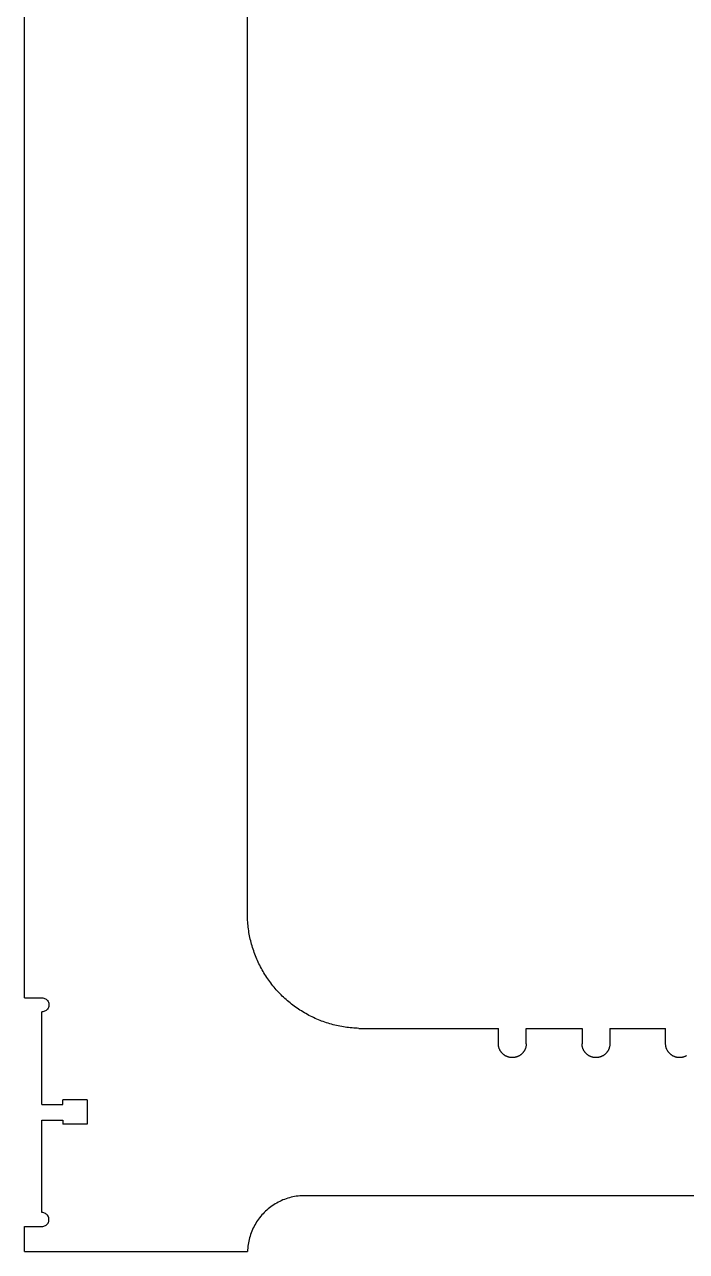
# Model space of a CAD drawing. Extents: x -100 to 100, y -46 to 46.
# Drawn here: x -48.5 to -36.62, y -45.92 to -23.92 of the extents above; entities that cross this region are included whole.
import ezdxf

# ---------------------------------------------------------------- set-up
doc = ezdxf.new("R2010")
doc.units = 0
doc.header["$MEASUREMENT"] = 0
doc.layers.get('0').update_dxf_attribs({"linetype": 'CONTINUOUS'})

msp = doc.modelspace()

# ---------------------------------------------------------------- linework, layer by layer
for p, q in [((-44.498, -39.917), (-44.498, -7.917)), ((-48.497, -41.37), (-48.497, -9.718)), ((-44.497, -39.948), (-44.498, -39.917)), ((-44.495, -39.979), (-44.497, -39.948)), ((-44.493, -40.01), (-44.495, -39.979)), ((-44.491, -40.041), (-44.493, -40.01)), ((-44.488, -40.072), (-44.491, -40.041)), ((-44.484, -40.103), (-44.488, -40.072)), ((-44.48, -40.134), (-44.484, -40.103)), ((-44.476, -40.165), (-44.48, -40.134)), ((-44.471, -40.196), (-44.476, -40.165)), ((-44.466, -40.227), (-44.471, -40.196)), ((-44.46, -40.257), (-44.466, -40.227)), ((-44.454, -40.288), (-44.46, -40.257)), ((-44.447, -40.318), (-44.454, -40.288)), ((-44.44, -40.349), (-44.447, -40.318)), ((-44.432, -40.379), (-44.44, -40.349)), ((-44.424, -40.409), (-44.432, -40.379)), ((-44.415, -40.439), (-44.424, -40.409)), ((-44.406, -40.469), (-44.415, -40.439)), ((-44.397, -40.499), (-44.406, -40.469)), ((-44.387, -40.528), (-44.397, -40.499)), ((-44.377, -40.558), (-44.387, -40.528)), ((-44.366, -40.587), (-44.377, -40.558)), ((-44.355, -40.616), (-44.366, -40.587)), ((-44.343, -40.645), (-44.355, -40.616)), ((-44.331, -40.673), (-44.343, -40.645)), ((-44.318, -40.702), (-44.331, -40.673)), ((-44.305, -40.73), (-44.318, -40.702)), ((-44.292, -40.759), (-44.305, -40.73)), ((-44.278, -40.786), (-44.292, -40.759)), ((-44.264, -40.814), (-44.278, -40.786)), ((-44.249, -40.842), (-44.264, -40.814)), ((-44.234, -40.869), (-44.249, -40.842)), ((-44.219, -40.896), (-44.234, -40.869)), ((-44.203, -40.923), (-44.219, -40.896)), ((-44.186, -40.949), (-44.203, -40.923)), ((-44.17, -40.976), (-44.186, -40.949)), ((-44.152, -41.002), (-44.17, -40.976)), ((-44.135, -41.028), (-44.152, -41.002)), ((-44.117, -41.053), (-44.135, -41.028)), ((-44.099, -41.078), (-44.117, -41.053)), ((-44.08, -41.103), (-44.099, -41.078)), ((-44.061, -41.128), (-44.08, -41.103)), ((-44.042, -41.152), (-44.061, -41.128)), ((-44.022, -41.177), (-44.042, -41.152)), ((-44.002, -41.2), (-44.022, -41.177)), ((-43.981, -41.224), (-44.002, -41.2)), ((-43.96, -41.247), (-43.981, -41.224)), ((-43.939, -41.27), (-43.96, -41.247)), ((-43.918, -41.292), (-43.939, -41.27)), ((-43.896, -41.315), (-43.918, -41.292)), ((-43.874, -41.337), (-43.896, -41.315)), ((-43.851, -41.358), (-43.874, -41.337)), ((-43.828, -41.379), (-43.851, -41.358)), ((-48.497, -41.37), (-48.184, -41.37)), ((-48.184, -41.37), (-48.168, -41.371)), ((-48.168, -41.371), (-48.152, -41.374)), ((-48.152, -41.374), (-48.137, -41.379)), ((-48.137, -41.379), (-48.122, -41.387)), ((-48.122, -41.387), (-48.108, -41.396)), ((-48.108, -41.396), (-48.096, -41.407)), ((-48.096, -41.407), (-48.085, -41.419)), ((-48.085, -41.571), (-48.096, -41.583)), ((-48.085, -41.419), (-48.076, -41.432)), ((-48.076, -41.557), (-48.085, -41.571)), ((-48.076, -41.432), (-48.069, -41.447)), ((-48.069, -41.543), (-48.076, -41.557)), ((-48.069, -41.447), (-48.064, -41.463)), ((-48.064, -41.527), (-48.069, -41.543)), ((-48.064, -41.463), (-48.061, -41.479)), ((-48.061, -41.511), (-48.064, -41.527)), ((-48.061, -41.479), (-48.059, -41.495)), ((-48.059, -41.495), (-48.061, -41.511)), ((-43.805, -41.4), (-43.828, -41.379)), ((-43.782, -41.421), (-43.805, -41.4)), ((-43.758, -41.441), (-43.782, -41.421)), ((-43.734, -41.461), (-43.758, -41.441)), ((-43.709, -41.48), (-43.734, -41.461)), ((-43.685, -41.499), (-43.709, -41.48)), ((-43.66, -41.518), (-43.685, -41.499)), ((-43.634, -41.536), (-43.66, -41.518)), ((-43.609, -41.554), (-43.634, -41.536)), ((-43.583, -41.571), (-43.609, -41.554)), ((-43.557, -41.588), (-43.583, -41.571)), ((-48.168, -41.619), (-48.184, -41.62)), ((-48.184, -43.279), (-48.184, -41.62)), ((-48.152, -41.616), (-48.168, -41.619)), ((-48.137, -41.61), (-48.152, -41.616)), ((-48.122, -41.603), (-48.137, -41.61)), ((-48.108, -41.594), (-48.122, -41.603)), ((-48.096, -41.583), (-48.108, -41.594)), ((-43.531, -41.605), (-43.557, -41.588)), ((-43.504, -41.621), (-43.531, -41.605)), ((-43.477, -41.637), (-43.504, -41.621)), ((-43.45, -41.653), (-43.477, -41.637)), ((-43.423, -41.668), (-43.45, -41.653)), ((-43.395, -41.683), (-43.423, -41.668)), ((-43.368, -41.697), (-43.395, -41.683)), ((-43.34, -41.711), (-43.368, -41.697)), ((-43.312, -41.724), (-43.34, -41.711)), ((-43.283, -41.737), (-43.312, -41.724)), ((-43.255, -41.75), (-43.283, -41.737)), ((-43.226, -41.762), (-43.255, -41.75)), ((-43.197, -41.773), (-43.226, -41.762)), ((-43.168, -41.785), (-43.197, -41.773)), ((-43.139, -41.796), (-43.168, -41.785)), ((-43.109, -41.806), (-43.139, -41.796)), ((-43.08, -41.816), (-43.109, -41.806)), ((-43.05, -41.825), (-43.08, -41.816)), ((-43.02, -41.834), (-43.05, -41.825)), ((-42.99, -41.843), (-43.02, -41.834)), ((-42.96, -41.851), (-42.99, -41.843)), ((-42.93, -41.859), (-42.96, -41.851)), ((-42.9, -41.866), (-42.93, -41.859)), ((-42.869, -41.873), (-42.9, -41.866)), ((-42.839, -41.879), (-42.869, -41.873)), ((-42.808, -41.885), (-42.839, -41.879)), ((-42.777, -41.89), (-42.808, -41.885)), ((-42.746, -41.895), (-42.777, -41.89)), ((-42.716, -41.899), (-42.746, -41.895)), ((-42.685, -41.903), (-42.716, -41.899)), ((-42.654, -41.907), (-42.685, -41.903)), ((-42.623, -41.91), (-42.654, -41.907)), ((-42.591, -41.912), (-42.623, -41.91)), ((-42.56, -41.914), (-42.591, -41.912)), ((-42.529, -41.916), (-42.56, -41.914)), ((-42.498, -41.917), (-42.529, -41.916)), ((-42.498, -41.917), (-39.998, -41.917)), ((-39.998, -42.192), (-39.998, -41.917)), ((-39.498, -41.917), (-38.498, -41.917)), ((-39.498, -42.192), (-39.498, -41.917)), ((-38.498, -41.917), (-38.498, -42.192)), ((-37.998, -41.917), (-36.998, -41.917)), ((-37.998, -41.917), (-37.998, -42.192)), ((-36.998, -42.192), (-36.998, -41.917)), ((-39.998, -42.2), (-39.998, -42.192)), ((-39.998, -42.208), (-39.998, -42.2)), ((-39.997, -42.215), (-39.998, -42.208)), ((-39.996, -42.223), (-39.997, -42.215)), ((-39.995, -42.231), (-39.996, -42.223)), ((-39.994, -42.239), (-39.995, -42.231)), ((-39.992, -42.246), (-39.994, -42.239)), ((-39.503, -42.239), (-39.504, -42.246)), ((-39.501, -42.231), (-39.503, -42.239)), ((-39.5, -42.223), (-39.501, -42.231)), ((-39.499, -42.215), (-39.5, -42.223)), ((-39.498, -42.2), (-39.499, -42.208)), ((-39.499, -42.208), (-39.499, -42.215)), ((-39.498, -42.192), (-39.498, -42.2)), ((-38.498, -42.2), (-38.498, -42.192)), ((-38.498, -42.208), (-38.498, -42.2)), ((-38.497, -42.215), (-38.498, -42.208)), ((-38.496, -42.223), (-38.497, -42.215)), ((-38.495, -42.231), (-38.496, -42.223)), ((-38.494, -42.239), (-38.495, -42.231)), ((-38.492, -42.246), (-38.494, -42.239)), ((-38.003, -42.239), (-38.004, -42.246)), ((-38.001, -42.231), (-38.003, -42.239)), ((-38, -42.223), (-38.001, -42.231)), ((-37.999, -42.215), (-38, -42.223)), ((-37.998, -42.2), (-37.999, -42.208)), ((-37.999, -42.208), (-37.999, -42.215)), ((-37.998, -42.192), (-37.998, -42.2)), ((-36.998, -42.2), (-36.998, -42.192)), ((-36.998, -42.208), (-36.998, -42.2)), ((-36.997, -42.215), (-36.998, -42.208)), ((-36.996, -42.223), (-36.997, -42.215)), ((-36.995, -42.231), (-36.996, -42.223)), ((-36.994, -42.239), (-36.995, -42.231)), ((-36.992, -42.246), (-36.994, -42.239)), ((-39.99, -42.254), (-39.992, -42.246)), ((-39.988, -42.262), (-39.99, -42.254)), ((-39.986, -42.269), (-39.988, -42.262)), ((-39.983, -42.277), (-39.986, -42.269)), ((-39.981, -42.284), (-39.983, -42.277)), ((-39.978, -42.291), (-39.981, -42.284)), ((-39.974, -42.298), (-39.978, -42.291)), ((-39.971, -42.305), (-39.974, -42.298)), ((-39.967, -42.312), (-39.971, -42.305)), ((-39.963, -42.319), (-39.967, -42.312)), ((-39.959, -42.326), (-39.963, -42.319)), ((-39.955, -42.332), (-39.959, -42.326)), ((-39.95, -42.339), (-39.955, -42.332)), ((-39.946, -42.345), (-39.95, -42.339)), ((-39.941, -42.351), (-39.946, -42.345)), ((-39.936, -42.357), (-39.941, -42.351)), ((-39.93, -42.363), (-39.936, -42.357)), ((-39.925, -42.369), (-39.93, -42.363)), ((-39.919, -42.374), (-39.925, -42.369)), ((-39.913, -42.379), (-39.919, -42.374)), ((-39.907, -42.385), (-39.913, -42.379)), ((-39.901, -42.389), (-39.907, -42.385)), ((-39.895, -42.394), (-39.901, -42.389)), ((-39.889, -42.399), (-39.895, -42.394)), ((-39.882, -42.403), (-39.889, -42.399)), ((-39.875, -42.407), (-39.882, -42.403)), ((-39.869, -42.411), (-39.875, -42.407)), ((-39.862, -42.415), (-39.869, -42.411)), ((-39.855, -42.418), (-39.862, -42.415)), ((-39.847, -42.421), (-39.855, -42.418)), ((-39.84, -42.424), (-39.847, -42.421)), ((-39.833, -42.427), (-39.84, -42.424)), ((-39.825, -42.43), (-39.833, -42.427)), ((-39.818, -42.432), (-39.825, -42.43)), ((-39.81, -42.434), (-39.818, -42.432)), ((-39.803, -42.436), (-39.81, -42.434)), ((-39.795, -42.437), (-39.803, -42.436)), ((-39.787, -42.439), (-39.795, -42.437)), ((-39.779, -42.44), (-39.787, -42.439)), ((-39.772, -42.441), (-39.779, -42.44)), ((-39.764, -42.441), (-39.772, -42.441)), ((-39.756, -42.442), (-39.764, -42.441)), ((-39.748, -42.442), (-39.756, -42.442)), ((-39.74, -42.442), (-39.748, -42.442)), ((-39.732, -42.441), (-39.74, -42.442)), ((-39.725, -42.441), (-39.732, -42.441)), ((-39.717, -42.44), (-39.725, -42.441)), ((-39.709, -42.439), (-39.717, -42.44)), ((-39.701, -42.437), (-39.709, -42.439)), ((-39.694, -42.436), (-39.701, -42.437)), ((-39.686, -42.434), (-39.694, -42.436)), ((-39.678, -42.432), (-39.686, -42.434)), ((-39.671, -42.43), (-39.678, -42.432)), ((-39.663, -42.427), (-39.671, -42.43)), ((-39.656, -42.424), (-39.663, -42.427)), ((-39.649, -42.421), (-39.656, -42.424)), ((-39.642, -42.418), (-39.649, -42.421)), ((-39.635, -42.415), (-39.642, -42.418)), ((-39.628, -42.411), (-39.635, -42.415)), ((-39.621, -42.407), (-39.628, -42.411)), ((-39.614, -42.403), (-39.621, -42.407)), ((-39.608, -42.399), (-39.614, -42.403)), ((-39.601, -42.394), (-39.608, -42.399)), ((-39.595, -42.389), (-39.601, -42.394)), ((-39.589, -42.385), (-39.595, -42.389)), ((-39.583, -42.379), (-39.589, -42.385)), ((-39.577, -42.374), (-39.583, -42.379)), ((-39.571, -42.369), (-39.577, -42.374)), ((-39.566, -42.363), (-39.571, -42.369)), ((-39.561, -42.357), (-39.566, -42.363)), ((-39.555, -42.351), (-39.561, -42.357)), ((-39.551, -42.345), (-39.555, -42.351)), ((-39.546, -42.339), (-39.551, -42.345)), ((-39.541, -42.332), (-39.546, -42.339)), ((-39.537, -42.326), (-39.541, -42.332)), ((-39.533, -42.319), (-39.537, -42.326)), ((-39.529, -42.312), (-39.533, -42.319)), ((-39.525, -42.305), (-39.529, -42.312)), ((-39.522, -42.298), (-39.525, -42.305)), ((-39.519, -42.291), (-39.522, -42.298)), ((-39.516, -42.284), (-39.519, -42.291)), ((-39.513, -42.277), (-39.516, -42.284)), ((-39.51, -42.269), (-39.513, -42.277)), ((-39.508, -42.262), (-39.51, -42.269)), ((-39.506, -42.254), (-39.508, -42.262)), ((-39.504, -42.246), (-39.506, -42.254)), ((-38.49, -42.254), (-38.492, -42.246)), ((-38.488, -42.262), (-38.49, -42.254)), ((-38.486, -42.269), (-38.488, -42.262)), ((-38.483, -42.277), (-38.486, -42.269)), ((-38.481, -42.284), (-38.483, -42.277)), ((-38.478, -42.291), (-38.481, -42.284)), ((-38.474, -42.298), (-38.478, -42.291)), ((-38.471, -42.305), (-38.474, -42.298)), ((-38.467, -42.312), (-38.471, -42.305)), ((-38.463, -42.319), (-38.467, -42.312)), ((-38.459, -42.326), (-38.463, -42.319)), ((-38.455, -42.332), (-38.459, -42.326)), ((-38.45, -42.339), (-38.455, -42.332)), ((-38.446, -42.345), (-38.45, -42.339)), ((-38.441, -42.351), (-38.446, -42.345)), ((-38.436, -42.357), (-38.441, -42.351)), ((-38.43, -42.363), (-38.436, -42.357)), ((-38.425, -42.369), (-38.43, -42.363)), ((-38.419, -42.374), (-38.425, -42.369)), ((-38.413, -42.379), (-38.419, -42.374)), ((-38.407, -42.385), (-38.413, -42.379)), ((-38.401, -42.389), (-38.407, -42.385)), ((-38.395, -42.394), (-38.401, -42.389)), ((-38.389, -42.399), (-38.395, -42.394)), ((-38.382, -42.403), (-38.389, -42.399)), ((-38.375, -42.407), (-38.382, -42.403)), ((-38.369, -42.411), (-38.375, -42.407)), ((-38.362, -42.415), (-38.369, -42.411)), ((-38.355, -42.418), (-38.362, -42.415)), ((-38.347, -42.421), (-38.355, -42.418)), ((-38.34, -42.424), (-38.347, -42.421)), ((-38.333, -42.427), (-38.34, -42.424)), ((-38.325, -42.43), (-38.333, -42.427)), ((-38.318, -42.432), (-38.325, -42.43)), ((-38.31, -42.434), (-38.318, -42.432)), ((-38.303, -42.436), (-38.31, -42.434)), ((-38.295, -42.437), (-38.303, -42.436)), ((-38.287, -42.439), (-38.295, -42.437)), ((-38.279, -42.44), (-38.287, -42.439)), ((-38.272, -42.441), (-38.279, -42.44)), ((-38.264, -42.441), (-38.272, -42.441)), ((-38.256, -42.442), (-38.264, -42.441)), ((-38.248, -42.442), (-38.256, -42.442)), ((-38.24, -42.442), (-38.248, -42.442)), ((-38.232, -42.441), (-38.24, -42.442)), ((-38.225, -42.441), (-38.232, -42.441)), ((-38.217, -42.44), (-38.225, -42.441)), ((-38.209, -42.439), (-38.217, -42.44)), ((-38.201, -42.437), (-38.209, -42.439)), ((-38.194, -42.436), (-38.201, -42.437)), ((-38.186, -42.434), (-38.194, -42.436)), ((-38.178, -42.432), (-38.186, -42.434)), ((-38.171, -42.43), (-38.178, -42.432)), ((-38.163, -42.427), (-38.171, -42.43)), ((-38.156, -42.424), (-38.163, -42.427)), ((-38.149, -42.421), (-38.156, -42.424)), ((-38.142, -42.418), (-38.149, -42.421)), ((-38.135, -42.415), (-38.142, -42.418)), ((-38.128, -42.411), (-38.135, -42.415)), ((-38.121, -42.407), (-38.128, -42.411)), ((-38.114, -42.403), (-38.121, -42.407)), ((-38.108, -42.399), (-38.114, -42.403)), ((-38.101, -42.394), (-38.108, -42.399)), ((-38.095, -42.389), (-38.101, -42.394)), ((-38.089, -42.385), (-38.095, -42.389)), ((-38.083, -42.379), (-38.089, -42.385)), ((-38.077, -42.374), (-38.083, -42.379)), ((-38.071, -42.369), (-38.077, -42.374)), ((-38.066, -42.363), (-38.071, -42.369)), ((-38.061, -42.357), (-38.066, -42.363)), ((-38.055, -42.351), (-38.061, -42.357)), ((-38.051, -42.345), (-38.055, -42.351)), ((-38.046, -42.339), (-38.051, -42.345)), ((-38.041, -42.332), (-38.046, -42.339)), ((-38.037, -42.326), (-38.041, -42.332)), ((-38.033, -42.319), (-38.037, -42.326)), ((-38.029, -42.312), (-38.033, -42.319)), ((-38.025, -42.305), (-38.029, -42.312)), ((-38.022, -42.298), (-38.025, -42.305)), ((-38.019, -42.291), (-38.022, -42.298)), ((-38.016, -42.284), (-38.019, -42.291)), ((-38.013, -42.277), (-38.016, -42.284)), ((-38.01, -42.269), (-38.013, -42.277)), ((-38.008, -42.262), (-38.01, -42.269)), ((-38.006, -42.254), (-38.008, -42.262)), ((-38.004, -42.246), (-38.006, -42.254)), ((-36.99, -42.254), (-36.992, -42.246)), ((-36.988, -42.262), (-36.99, -42.254)), ((-36.986, -42.269), (-36.988, -42.262)), ((-36.983, -42.277), (-36.986, -42.269)), ((-36.981, -42.284), (-36.983, -42.277)), ((-36.978, -42.291), (-36.981, -42.284)), ((-36.974, -42.298), (-36.978, -42.291)), ((-36.971, -42.305), (-36.974, -42.298)), ((-36.967, -42.312), (-36.971, -42.305)), ((-36.963, -42.319), (-36.967, -42.312)), ((-36.959, -42.326), (-36.963, -42.319)), ((-36.955, -42.332), (-36.959, -42.326)), ((-36.95, -42.339), (-36.955, -42.332)), ((-36.946, -42.345), (-36.95, -42.339)), ((-36.941, -42.351), (-36.946, -42.345)), ((-36.936, -42.357), (-36.941, -42.351)), ((-36.93, -42.363), (-36.936, -42.357)), ((-36.925, -42.369), (-36.93, -42.363)), ((-36.919, -42.374), (-36.925, -42.369)), ((-36.913, -42.379), (-36.919, -42.374)), ((-36.907, -42.385), (-36.913, -42.379)), ((-36.901, -42.389), (-36.907, -42.385)), ((-36.895, -42.394), (-36.901, -42.389)), ((-36.889, -42.399), (-36.895, -42.394)), ((-36.882, -42.403), (-36.889, -42.399)), ((-36.875, -42.407), (-36.882, -42.403)), ((-36.869, -42.411), (-36.875, -42.407)), ((-36.862, -42.415), (-36.869, -42.411)), ((-36.855, -42.418), (-36.862, -42.415)), ((-36.847, -42.421), (-36.855, -42.418)), ((-36.84, -42.424), (-36.847, -42.421)), ((-36.833, -42.427), (-36.84, -42.424)), ((-36.825, -42.43), (-36.833, -42.427)), ((-36.818, -42.432), (-36.825, -42.43)), ((-36.81, -42.434), (-36.818, -42.432)), ((-36.803, -42.436), (-36.81, -42.434)), ((-36.795, -42.437), (-36.803, -42.436)), ((-36.787, -42.439), (-36.795, -42.437)), ((-36.779, -42.44), (-36.787, -42.439)), ((-36.772, -42.441), (-36.779, -42.44)), ((-36.764, -42.441), (-36.772, -42.441)), ((-36.756, -42.442), (-36.764, -42.441)), ((-36.748, -42.442), (-36.756, -42.442)), ((-36.74, -42.442), (-36.748, -42.442)), ((-36.732, -42.441), (-36.74, -42.442)), ((-36.725, -42.441), (-36.732, -42.441)), ((-36.717, -42.44), (-36.725, -42.441)), ((-36.709, -42.439), (-36.717, -42.44)), ((-36.701, -42.437), (-36.709, -42.439)), ((-36.694, -42.436), (-36.701, -42.437)), ((-36.686, -42.434), (-36.694, -42.436)), ((-36.678, -42.432), (-36.686, -42.434)), ((-36.671, -42.43), (-36.678, -42.432)), ((-36.663, -42.427), (-36.671, -42.43)), ((-36.656, -42.424), (-36.663, -42.427)), ((-36.649, -42.421), (-36.656, -42.424)), ((-36.642, -42.418), (-36.649, -42.421)), ((-36.635, -42.415), (-36.642, -42.418)), ((-36.628, -42.411), (-36.635, -42.415)), ((-36.621, -42.407), (-36.628, -42.411)), ((-48.184, -43.279), (-47.809, -43.279)), ((-47.809, -43.279), (-47.809, -43.198)), ((-47.372, -43.198), (-47.809, -43.198)), ((-47.372, -43.198), (-47.372, -43.636)), ((-48.184, -43.561), (-47.809, -43.561)), ((-48.184, -45.22), (-48.184, -43.561)), ((-47.809, -43.561), (-47.809, -43.636)), ((-47.372, -43.636), (-47.809, -43.636)), ((-44.053, -45.098), (-44.079, -45.117)), ((-44.027, -45.081), (-44.053, -45.098)), ((-44.001, -45.065), (-44.027, -45.081)), ((-43.974, -45.049), (-44.001, -45.065)), ((-43.947, -45.034), (-43.974, -45.049)), ((-43.919, -45.02), (-43.947, -45.034)), ((-43.891, -45.007), (-43.919, -45.02)), ((-43.862, -44.994), (-43.891, -45.007)), ((-43.833, -44.983), (-43.862, -44.994)), ((-43.804, -44.972), (-43.833, -44.983)), ((-43.774, -44.963), (-43.804, -44.972)), ((-43.744, -44.954), (-43.774, -44.963)), ((-43.714, -44.946), (-43.744, -44.954)), ((-43.684, -44.939), (-43.714, -44.946)), ((-43.653, -44.933), (-43.684, -44.939)), ((-43.622, -44.928), (-43.653, -44.933)), ((-43.591, -44.924), (-43.622, -44.928)), ((-43.56, -44.921), (-43.591, -44.924)), ((-43.529, -44.918), (-43.56, -44.921)), ((-43.498, -44.917), (-43.529, -44.918)), ((-28.499, -44.917), (-43.498, -44.917)), ((-48.168, -45.221), (-48.184, -45.22)), ((-48.152, -45.224), (-48.168, -45.221)), ((-48.137, -45.229), (-48.152, -45.224)), ((-48.122, -45.237), (-48.137, -45.229)), ((-48.108, -45.246), (-48.122, -45.237)), ((-48.096, -45.257), (-48.108, -45.246)), ((-48.085, -45.269), (-48.096, -45.257)), ((-48.076, -45.282), (-48.085, -45.269)), ((-48.069, -45.297), (-48.076, -45.282)), ((-48.064, -45.313), (-48.069, -45.297)), ((-48.061, -45.329), (-48.064, -45.313)), ((-44.28, -45.311), (-44.298, -45.336)), ((-44.26, -45.287), (-44.28, -45.311)), ((-44.24, -45.263), (-44.26, -45.287)), ((-44.219, -45.24), (-44.24, -45.263)), ((-44.197, -45.218), (-44.219, -45.24)), ((-44.175, -45.196), (-44.197, -45.218)), ((-44.151, -45.175), (-44.175, -45.196)), ((-44.128, -45.155), (-44.151, -45.175)), ((-44.104, -45.135), (-44.128, -45.155)), ((-44.079, -45.117), (-44.104, -45.135)), ((-48.497, -45.917), (-48.497, -45.47)), ((-48.497, -45.47), (-48.184, -45.47)), ((-48.184, -45.47), (-48.168, -45.469)), ((-48.168, -45.469), (-48.152, -45.466)), ((-48.152, -45.466), (-48.137, -45.46)), ((-48.137, -45.46), (-48.122, -45.453)), ((-48.122, -45.453), (-48.108, -45.444)), ((-48.108, -45.444), (-48.096, -45.433)), ((-48.096, -45.433), (-48.085, -45.421)), ((-48.085, -45.421), (-48.076, -45.407)), ((-48.076, -45.407), (-48.069, -45.393)), ((-48.069, -45.393), (-48.064, -45.377)), ((-48.064, -45.377), (-48.061, -45.361)), ((-48.059, -45.345), (-48.061, -45.329)), ((-48.061, -45.361), (-48.059, -45.345)), ((-44.408, -45.524), (-44.42, -45.553)), ((-44.395, -45.496), (-44.408, -45.524)), ((-44.381, -45.468), (-44.395, -45.496)), ((-44.366, -45.441), (-44.381, -45.468)), ((-44.35, -45.414), (-44.366, -45.441)), ((-44.334, -45.388), (-44.35, -45.414)), ((-44.316, -45.362), (-44.334, -45.388)), ((-44.298, -45.336), (-44.316, -45.362)), ((-44.476, -45.731), (-44.482, -45.762)), ((-44.469, -45.701), (-44.476, -45.731)), ((-44.461, -45.671), (-44.469, -45.701)), ((-44.452, -45.641), (-44.461, -45.671)), ((-44.443, -45.611), (-44.452, -45.641)), ((-44.432, -45.582), (-44.443, -45.611)), ((-44.42, -45.553), (-44.432, -45.582)), ((-48.497, -45.917), (-44.498, -45.917)), ((-44.497, -45.886), (-44.498, -45.917)), ((-44.494, -45.855), (-44.497, -45.886)), ((-44.491, -45.824), (-44.494, -45.855)), ((-44.487, -45.793), (-44.491, -45.824)), ((-44.482, -45.762), (-44.487, -45.793))]:
    msp.add_line(p, q)

doc.saveas('drawing.dxf')
